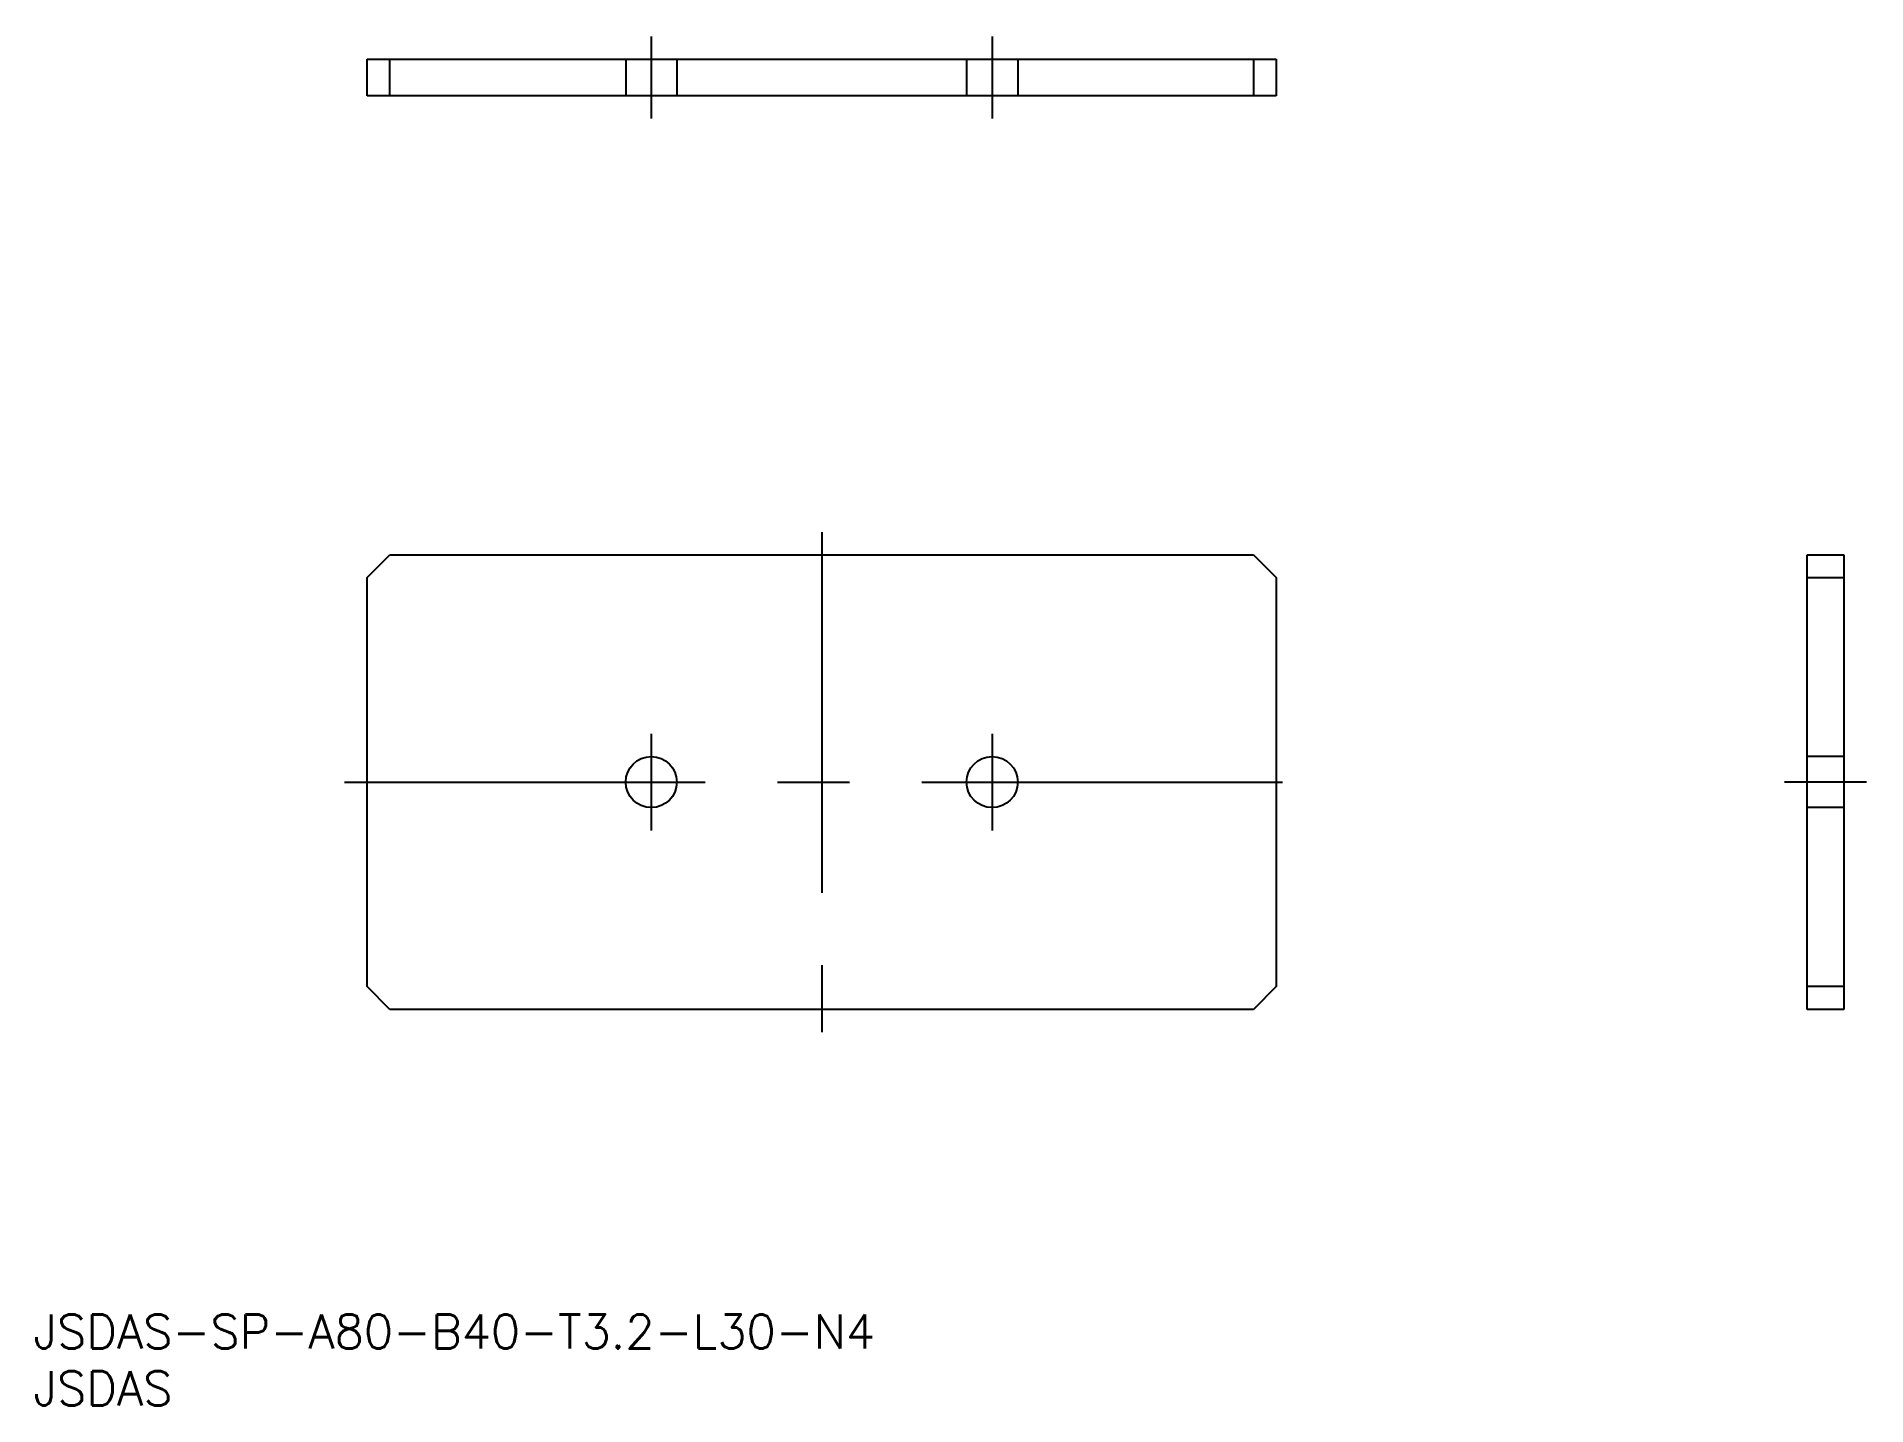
# Model space of a CAD drawing. Extents: x 0 to 161, y 0 to 120.
import ezdxf

# ---------------------------------------------------------------- set-up
doc = ezdxf.new("R2010")
doc.units = 0
doc.linetypes.add('CENTER', pattern=[50.8, 31.75, -6.35, 6.35, -6.35])
doc.linetypes.add('DASHED', pattern=[19.05, 12.7, -6.35])
doc.layers.get('0').update_dxf_attribs({"linetype": 'CONTINUOUS'})
doc.layers.add('CENTER', color=1, linetype='CENTER')
doc.styles.get("Standard").update_dxf_attribs({"font": 'txt.shx', "height": 3, "bigfont": 'bigfont.shx'})

# ---------------------------------------------------------------- blocks, each defined once
blk = doc.blocks.new('*U1')
at = {"color": 7, "linetype": 'CONTINUOUS'}
blk.add_text('JSDAS-SP-A80-B40-T3.2-L30-N4', height=3, dxfattribs=at).set_placement((0, 5))
blk = doc.blocks.new('*U2')
at = {"color": 7, "linetype": 'CONTINUOUS'}
blk.add_text('JSDAS', height=3, dxfattribs=at).set_placement((0, 0))

msp = doc.modelspace()

# ---------------------------------------------------------------- linework, layer by layer
at = {"color": 7, "linetype": 'CONTINUOUS'}
for p, q in [((29.352956, 118.444844), (109.352956, 118.444844)), ((29.352956, 115.244844), (29.352956, 118.444844)), ((31.352956, 115.244844), (31.352956, 118.444844)), ((107.352956, 118.444844), (107.352956, 115.244844)), ((109.352956, 118.444844), (109.352956, 115.244844)), ((109.352956, 115.244844), (29.352956, 115.244844)), ((29.352956, 72.846475), (31.352956, 74.846475)), ((31.352956, 74.846475), (107.352956, 74.846475)), ((107.352956, 74.846475), (109.352956, 72.846475)), ((156.095241, 74.846475), (159.295241, 74.846475)), ((156.095241, 34.846475), (156.095241, 74.846475)), ((159.295241, 74.846475), (159.295241, 34.846475)), ((29.352956, 36.846475), (29.352956, 72.846475)), ((109.352956, 72.846475), (109.352956, 36.846475)), ((156.095241, 72.846475), (159.295241, 72.846475)), ((31.352956, 34.846475), (29.352956, 36.846475)), ((109.352956, 36.846475), (107.352956, 34.846475)), ((159.295241, 36.846475), (156.095241, 36.846475)), ((107.352956, 34.846475), (31.352956, 34.846475)), ((159.295241, 34.846475), (156.095241, 34.846475))]:
    msp.add_line(p, q, dxfattribs=at)
at = {"color": 3, "linetype": 'DASHED'}
for p, q in [((52.102956, 118.444844), (52.102956, 115.244844)), ((56.602956, 118.444844), (56.602956, 115.244844)), ((82.102956, 118.444844), (82.102956, 115.244844)), ((86.602956, 118.444844), (86.602956, 115.244844)), ((159.295241, 57.096475), (156.095241, 57.096475)), ((159.295241, 52.596475), (156.095241, 52.596475))]:
    msp.add_line(p, q, dxfattribs=at)
at = {"color": 7, "linetype": 'CONTINUOUS'}
for centre in [(54.352956, 54.846475), (84.352956, 54.846475)]:
    msp.add_circle(centre, 2.25, dxfattribs=at)
at = {"layer": 'CENTER', "color": 1, "linetype": 'CENTER'}
for p, q in [((54.352956, 120.444844), (54.352956, 113.244844)), ((84.352956, 120.444844), (84.352956, 113.244844)), ((69.352956, 76.846475), (69.352956, 32.846475)), ((54.352956, 59.096475), (54.352956, 50.596475)), ((84.352956, 59.096475), (84.352956, 50.596475)), ((27.352956, 54.846475), (111.352956, 54.846475)), ((50.352956, 54.846475), (58.352956, 54.846475)), ((80.352956, 54.846475), (88.352956, 54.846475)), ((161.295241, 54.846475), (154.095241, 54.846475))]:
    msp.add_line(p, q, dxfattribs=at)

# ---------------------------------------------------------------- block references
at = {"color": 7, "linetype": 'CONTINUOUS'}
for name in ['*U1', '*U2']:
    msp.add_blockref(name, (0, 0), dxfattribs=at)

doc.saveas('drawing.dxf')
